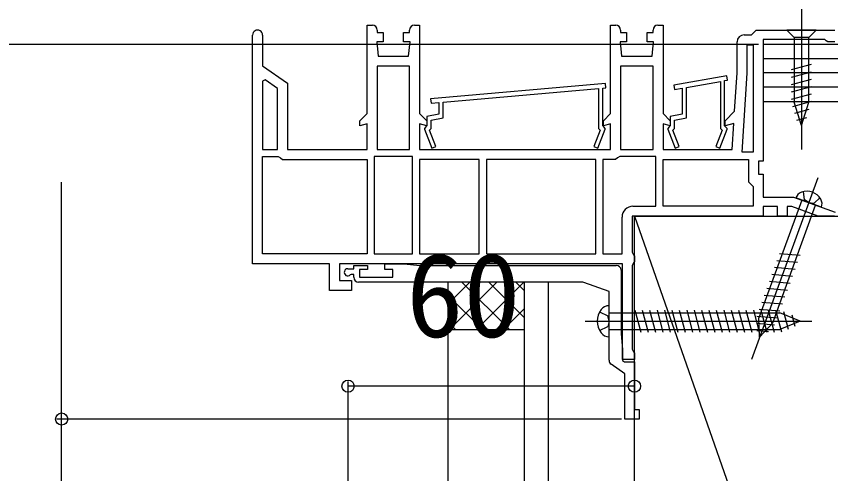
# Model space of a CAD drawing. Units: millimetres, scale not verified. Extents: x -1050 to 1050, y -1570 to 1561.
# Drawn here: x 721.3 to 891.9, y 642.6 to 738.4 of the extents above; entities that cross this region are included whole.
import ezdxf
from ezdxf.enums import TextEntityAlignment as Align

# ---------------------------------------------------------------- set-up
doc = ezdxf.new("R2010")
doc.units = ezdxf.units.MM
doc.header["$LTSCALE"] = 8
for name, color, linetype in [('0-3_YKK_11', 7, 'Continuous'), ('0-5_YKK_13', 4, 'Continuous'), ('0-6_YKK_D', 6, 'Continuous'), ('0-8_YSS_K', 3, 'Continuous')]:
    doc.layers.add(name, color=color, linetype=linetype)
doc.styles.add('ＭＳ ゴシック', font='')
doc.styles.get('ＭＳ ゴシック').set_extended_font_data('MS Gothic')

msp = doc.modelspace()

# ---------------------------------------------------------------- linework, layer by layer
at = {"layer": '0-3_YKK_11'}
msp.add_line((839.811, 682.701), (792.982, 682.701), dxfattribs=at)
for points in [[(772.882, 734.451), (772.882, 728.001), (778.082, 724.36), (778.082, 710.501), (794.782, 710.501), (794.782, 715.842), (793.282, 715.44), (793.282, 716.501), (794.782, 718.001), (794.782, 736.501), (795.882, 736.501)], [(796.882, 735.501), (796.882, 735.001), (798.132, 735.001), (798.132, 733.001), (796.782, 733.001), (797.082, 730.001), (803.482, 730.001), (803.782, 733.001), (802.432, 733.001), (802.432, 735.001), (803.682, 735.001), (803.682, 735.501)], [(804.682, 736.501), (805.782, 736.501), (805.782, 718.001), (807.282, 716.501), (807.282, 715.44), (805.782, 715.842), (805.782, 710.501), (845.782, 710.501), (845.782, 715.842), (844.282, 715.44), (844.282, 716.501), (845.782, 718.001), (845.782, 736.501), (846.882, 736.501)], [(847.882, 735.501), (847.882, 735.001), (849.132, 735.001), (849.132, 733.001), (847.782, 733.001), (848.082, 730.001), (854.482, 730.001), (854.782, 733.001), (853.432, 733.001), (853.432, 735.001), (854.682, 735.001), (854.682, 735.501)], [(855.682, 736.501), (856.782, 736.501), (856.782, 718.001), (858.282, 716.501), (858.282, 715.44), (856.782, 715.842), (856.782, 710.501), (871.282, 710.501), (871.621, 715.933), (869.782, 715.44), (869.782, 716.501), (871.782, 718.501), (872.282, 726.501), (872.282, 733.001)], [(873.782, 734.501), (875.282, 734.501), (875.782, 735.001), (876.282, 735.501), (892.782, 735.501)], [(848.282, 686.501), (788.982, 686.501), (788.982, 683.001), (791.482, 683.001), (791.482, 680.901), (786.882, 680.901), (786.882, 686.501), (770.782, 686.501), (770.782, 734.451)], [(892.782, 733.001), (891.278, 733.001), (890.982, 733.251), (890.686, 733.501), (877.782, 733.501), (877.782, 708.001), (876.782, 708.001), (876.782, 705.301), (877.782, 705.301), (877.782, 700.501), (884.128, 700.501), (892.84, 697.33)], [(850.482, 698.601), (855.282, 698.601), (855.282, 709.001), (847.709, 709.001), (847.25, 708.701), (846.792, 708.401), (844.182, 708.401)], [(844.182, 708.401), (844.182, 688.601), (848.182, 688.601), (848.182, 696.301)], [(892.694, 696.501), (889.27, 696.501), (883.775, 698.501), (882.782, 698.501), (882.782, 696.501), (880.782, 696.501), (880.782, 698.501), (877.782, 698.501), (877.782, 696.501), (850.282, 696.501), (850.282, 688.967), (850.532, 688.534), (850.782, 688.101), (850.782, 687.001), (850.532, 686.568), (850.282, 686.135), (850.282, 668.667), (850.532, 668.234), (850.782, 667.801), (850.782, 666.501), (848.282, 666.501), (848.282, 686.501)], [(790.732, 685.501), (791.982, 685.501), (791.982, 686.201), (794.882, 686.201), (794.882, 685.301), (793.182, 685.301), (793.182, 683.701), (800.182, 683.701), (800.182, 685.301), (798.482, 685.301), (798.482, 686.501), (802.482, 686.501), (805.911, 686.201), (846.982, 686.201)], [(791.982, 683.701), (791.982, 684.301), (791.467, 684.301), (791.257, 684.215)], [(847.982, 685.201), (847.982, 671.93), (848.282, 668.501), (848.282, 666.292), (848.698, 666.001), (850.782, 666.001), (850.782, 656.001), (851.782, 656.001), (851.782, 654.001), (848.782, 654.001), (848.782, 663.501), (845.908, 665.513)], [(845.482, 666.332), (845.482, 680.701), (840.153, 682.641)]]:
    msp.add_lwpolyline(points, dxfattribs=at)
for points in [[(875.682, 732.401), (875.682, 709.901), (873.349, 709.901), (874.382, 726.435), (874.382, 732.401)], [(796.882, 727.901), (796.882, 710.501), (803.682, 710.501), (803.682, 727.901)], [(847.882, 727.901), (847.882, 710.501), (854.682, 710.501), (854.682, 727.901)], [(870.154, 725.894), (859.054, 723.937), (859.21, 723.05), (860.782, 723.328), (860.782, 717.842), (858.282, 717.401), (858.282, 715.401), (858.082, 715.201), (857.782, 714.901), (857.782, 714.701), (859.313, 710.787), (860.151, 711.115), (858.827, 714.501), (859.182, 714.856), (859.182, 716.646), (861.682, 717.086), (861.682, 723.486), (868.782, 724.738), (868.782, 714.856), (869.137, 714.501), (867.813, 711.115), (868.651, 710.787), (870.182, 714.701), (870.182, 714.901), (869.882, 715.201), (869.682, 715.401), (869.682, 724.897), (870.31, 725.008)], [(772.882, 724.78), (772.882, 710.501), (775.982, 710.501), (775.982, 723.267), (773.42, 725.06)], [(844.693, 724.299), (808.093, 721.097), (808.171, 720.2), (809.782, 720.341), (809.782, 717.842), (807.282, 717.401), (807.282, 715.401), (807.082, 715.201), (806.782, 714.901), (806.782, 714.701), (808.313, 710.787), (809.151, 711.115), (807.827, 714.501), (808.182, 714.856), (808.182, 716.646), (810.682, 717.086), (810.682, 720.42), (843.282, 723.272), (843.282, 714.856), (843.637, 714.501), (842.313, 711.115), (843.151, 710.787), (844.682, 714.701), (844.682, 714.901), (844.382, 715.201), (844.182, 715.401), (844.182, 723.351), (844.771, 723.403)], [(794.782, 688.601), (772.882, 688.601), (772.882, 709.001), (776.155, 709.001), (776.614, 708.701), (777.072, 708.401), (794.782, 708.401)], [(796.282, 709.001), (796.282, 688.601), (804.282, 688.601), (804.282, 709.001)], [(805.782, 708.401), (805.782, 688.601), (818.282, 688.601), (818.282, 708.401)], [(842.682, 708.401), (819.782, 708.401), (819.782, 688.601), (842.682, 688.601)], [(875.682, 698.601), (856.782, 698.601), (856.782, 708.401), (874.682, 708.401), (874.682, 703.701), (875.182, 703.201), (875.682, 702.701)]]:
    msp.add_lwpolyline(points, close=True, dxfattribs=at)
for centre, radius, start, end in [((771.832, 734.451), 1.05, 359.99999, 180.00001), ((795.882, 735.501), 1, 0.00001, 89.99999), ((804.682, 735.501), 1, 90.00001, 179.99999), ((846.882, 735.501), 1, 0.00001, 89.99999), ((855.682, 735.501), 1, 90.00001, 179.99999), ((873.782, 733.001), 1.5, 90.00001, 179.99999), ((850.482, 696.301), 2.3, 90.00001, 179.99999), ((846.982, 685.201), 1, 0.00001, 89.99999), ((790.732, 684.751), 0.75, 90.00002, 314.41533), ((792.982, 683.701), 1, 180.00001, 269.99999), ((839.811, 681.701), 1, 70.00005, 90.00006), ((846.482, 666.332), 1, 180.00003, 235.00002)]:
    msp.add_arc(centre, radius, start, end, dxfattribs=at)
at = {"layer": '0-5_YKK_13'}
for p, q in [((885.782, 740.501), (885.782, 710.501)), ((882.682, 735.501), (884.232, 733.951)), ((888.882, 735.501), (882.682, 735.501)), ((888.882, 735.501), (887.332, 733.951)), ((887.332, 733.951), (884.232, 733.951)), ((884.232, 733.951), (884.232, 720.417)), ((887.332, 720.417), (887.332, 733.951)), ((883.682, 727.207), (887.882, 728.332)), ((883.682, 725.654), (887.882, 726.779)), ((883.682, 724.101), (887.882, 725.226)), ((883.682, 722.548), (887.882, 723.674)), ((883.682, 720.995), (887.882, 722.121)), ((883.941, 719.512), (887.882, 720.568)), ((885.782, 715.501), (884.232, 720.417)), ((885.782, 715.501), (887.332, 720.417)), ((884.392, 718.08), (887.428, 718.893)), ((884.844, 716.648), (886.894, 717.197)), ((889.178, 704.56), (875.312, 666.463)), ((886.144, 701.632), (886.331, 699.995)), ((885.826, 699.883), (876.846, 675.208)), ((889.961, 698.378), (884.605, 700.327)), ((887.283, 699.352), (886.331, 699.995)), ((889.621, 700.367), (888.426, 699.232)), ((879.759, 674.148), (888.74, 698.822)), ((887.283, 699.352), (888.426, 699.232)), ((881.176, 688.712), (885.507, 688.333)), ((880.644, 687.253), (884.976, 686.874)), ((879.582, 684.335), (883.914, 683.956)), ((880.113, 685.794), (884.445, 685.415)), ((879.051, 682.875), (883.383, 682.496)), ((878.52, 681.416), (882.852, 681.037)), ((877.989, 679.957), (882.32, 679.578)), ((845.482, 671.251), (845.482, 677.751)), ((877.458, 678.497), (881.789, 678.119)), ((843.489, 676.451), (845.21, 675.593)), ((845.482, 676.251), (881.257, 676.251)), ((850.861, 676.801), (852.094, 672.201)), ((852.414, 676.801), (853.646, 672.201)), ((853.967, 676.801), (855.199, 672.201)), ((855.52, 676.801), (856.752, 672.201)), ((857.073, 676.801), (858.305, 672.201)), ((858.626, 676.801), (859.858, 672.201)), ((860.178, 676.801), (861.411, 672.201)), ((861.731, 676.801), (862.964, 672.201)), ((863.284, 676.801), (864.517, 672.201)), ((864.837, 676.801), (866.07, 672.201)), ((866.39, 676.801), (867.623, 672.201)), ((867.943, 676.801), (869.176, 672.201)), ((869.496, 676.801), (870.729, 672.201)), ((871.049, 676.801), (872.281, 672.201)), ((872.602, 676.801), (873.834, 672.201)), ((874.155, 676.801), (875.387, 672.201)), ((875.708, 676.801), (876.94, 672.201)), ((876.927, 677.038), (881.258, 676.659)), ((877.261, 676.801), (878.493, 672.201)), ((878.813, 676.801), (880.046, 672.201)), ((880.366, 676.801), (881.576, 672.288)), ((885.482, 674.501), (881.257, 676.251)), ((881.988, 676.543), (882.973, 672.866)), ((883.735, 675.82), (884.371, 673.445)), ((840.482, 674.501), (887.982, 674.501)), ((845.482, 674.501), (845.21, 675.593)), ((845.482, 674.501), (845.21, 673.408)), ((876.345, 674.078), (880.136, 673.746)), ((876.395, 675.579), (880.727, 675.2)), ((877.022, 671.162), (876.846, 675.208)), ((877.022, 671.162), (879.759, 674.148)), ((885.482, 674.501), (881.257, 672.751)), ((885.482, 674.501), (881.257, 672.751)), ((843.489, 672.551), (845.21, 673.408)), ((845.482, 672.751), (881.257, 672.751)), ((876.411, 672.566), (878.859, 672.352))]:
    msp.add_line(p, q, dxfattribs=at)
for centre, radius, start, end in [((886.41, 699.734), 1.9, 109.34333, 161.81089), ((886.907, 698.319), 3.4, 30.65667, 109.34333), ((888.197, 699.084), 1.9, 338.18911, 30.65667), ((845.469, 675.651), 2.1, 89.66112, 142.75083), ((846.982, 674.501), 4, 142.75083, 217.24917), ((845.469, 673.351), 2.1, 217.24917, 270.33888)]:
    msp.add_arc(centre, radius, start, end, dxfattribs=at)
at = {"layer": '0-6_YKK_D'}
for p, q in [((876.782, 732.501), (689.782, 732.501)), ((790.782, 629.05), (790.782, 661.901)), ((850.782, 660.901), (790.782, 660.901)), ((848.082, 654.001), (729.782, 654.001))]:
    msp.add_line(p, q, dxfattribs=at)
msp.add_lwpolyline([(730.782, 639.001), (730.782, 654.001), (730.782, 703.655)], dxfattribs=at)
for centre in [(790.782, 660.901), (850.782, 660.901), (730.782, 654.001)]:
    msp.add_circle(centre, 1.275, dxfattribs=at)
at = {"layer": '0-8_YSS_K'}
for p, q in [((955.782, 729.501), (877.782, 729.501)), ((955.782, 726.501), (877.782, 726.501)), ((955.782, 723.501), (877.782, 723.501)), ((811.782, 678.157), (816.326, 682.701)), ((811.983, 672.701), (821.983, 682.701)), ((824.658, 672.701), (814.658, 682.701)), ((817.64, 672.701), (827.64, 682.701)), ((827.782, 675.233), (820.314, 682.701)), ((827.782, 680.89), (825.971, 682.701)), ((827.782, 672.701), (827.782, 682.701)), ((832.782, 621.001), (832.782, 682.701)), ((819.001, 672.701), (811.782, 679.92)), ((823.297, 672.701), (827.782, 677.186)), ((813.344, 672.701), (811.782, 674.263)), ((811.782, 631.001), (811.782, 672.701)), ((827.782, 631.001), (827.782, 672.701))]:
    msp.add_line(p, q, dxfattribs=at)
for points in [[(955.782, 732.501), (877.782, 732.501), (877.782, 720.501), (955.782, 720.501)], [(850.782, 366.501), (850.782, 696.501), (955.782, 696.501)], [(955.782, 396.501), (850.782, 396.501), (850.782, 696.501)], [(850.782, 696.501), (955.782, 396.501), (955.782, 696.501)], [(827.782, 672.701), (811.782, 672.701), (811.782, 682.701)]]:
    msp.add_lwpolyline(points, dxfattribs=at)

# ---------------------------------------------------------------- texts
at = {"layer": '0-6_YKK_D', "style": 'ＭＳ ゴシック'}
msp.add_text('60', height=17.6, dxfattribs=at).set_placement((802.987, 665.901), align=Align.BOTTOM_LEFT)

doc.saveas('drawing.dxf')
